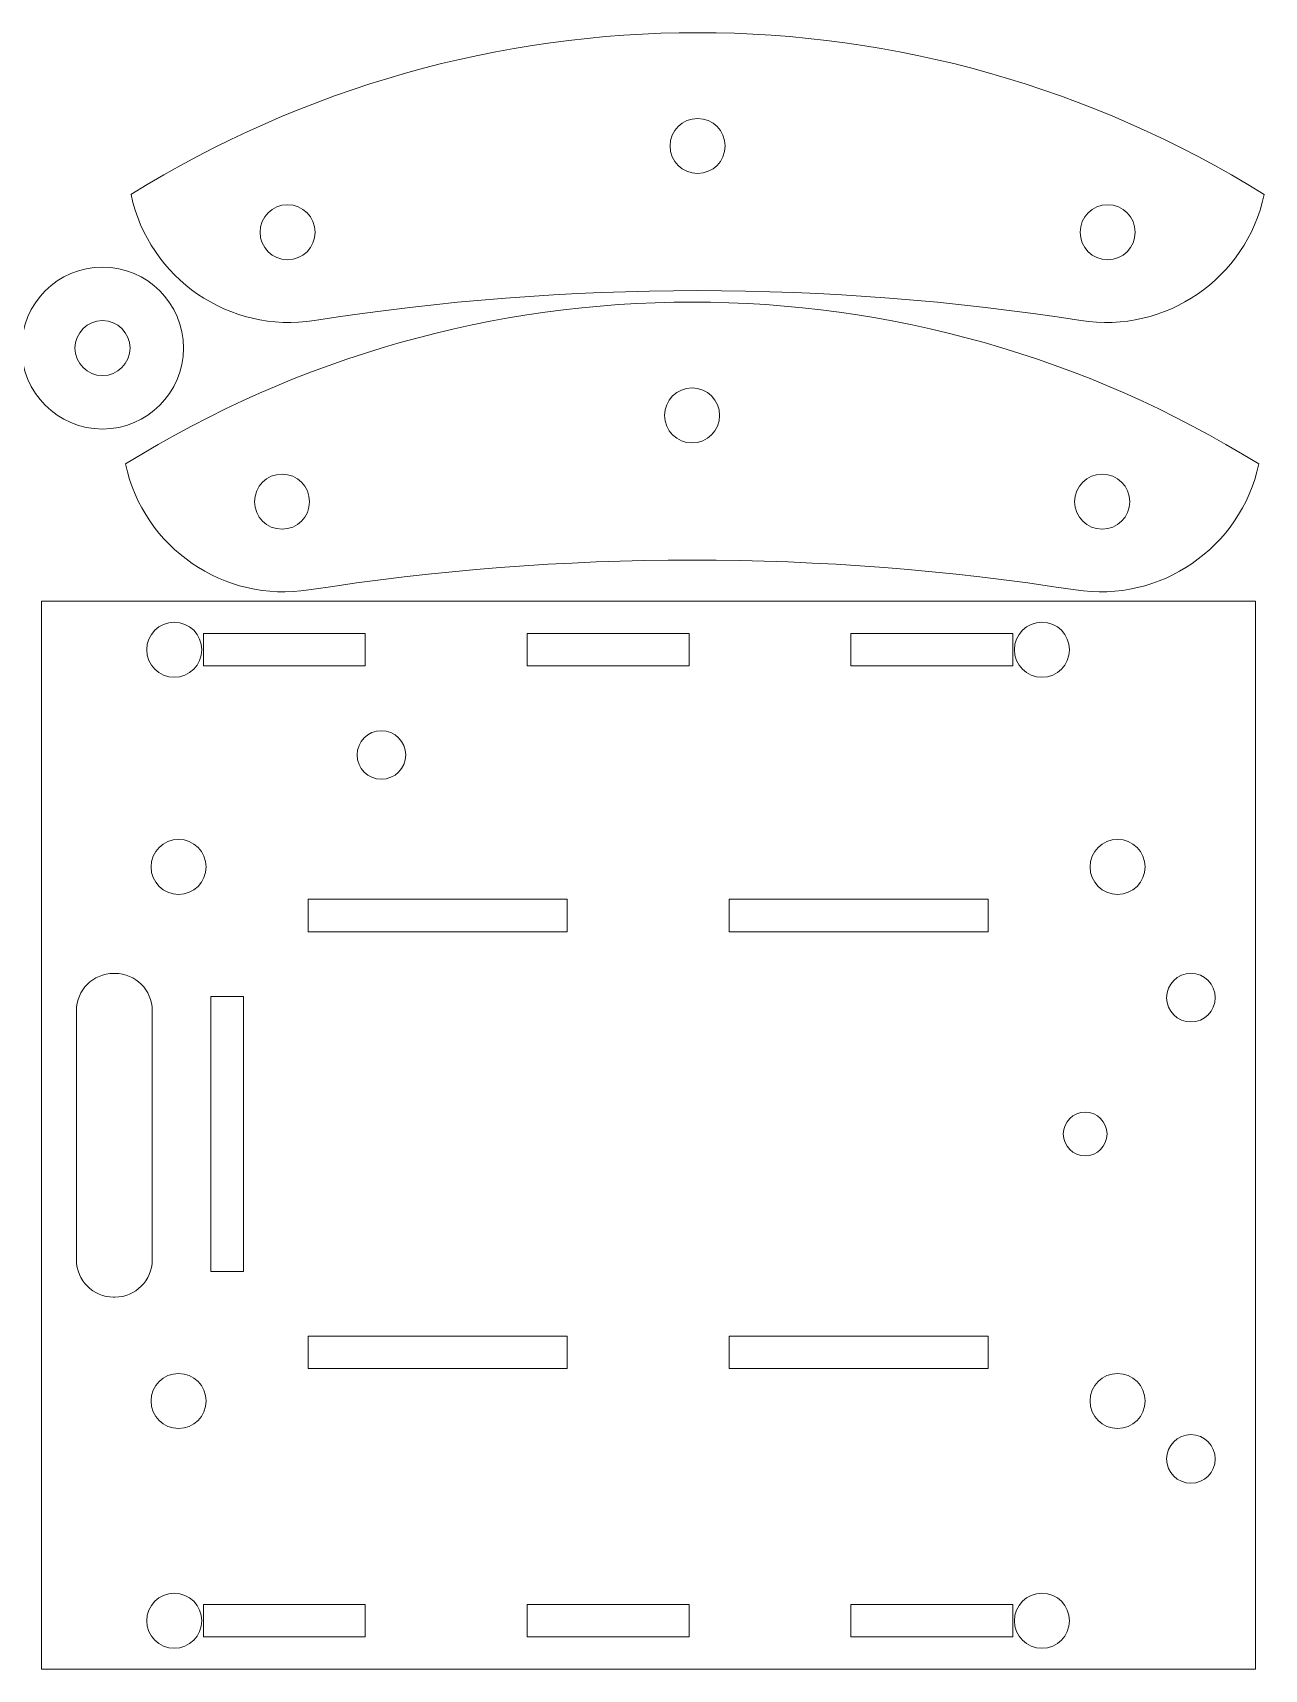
# Model space of a CAD drawing. Header units: millimetres. Extents: x 0 to 200, y 0 to 199.
# Drawn here: x 123.6 to 199.7, y 98.3 to 199.5 of the extents above; entities that cross this region are included whole.
import ezdxf

# ---------------------------------------------------------------- set-up
doc = ezdxf.new("R2010")
doc.units = ezdxf.units.MM

msp = doc.modelspace()

# ---------------------------------------------------------------- linework, layer by layer
at = {"color": 7, "linetype": 'Continuous', "lineweight": 15}
for p, q in [((124.15, 164.34), (124.15, 98.34)), ((199.15, 164.34), (124.15, 164.34)), ((199.15, 98.34), (199.15, 164.34)), ((144.15, 162.34), (134.15, 162.34)), ((134.15, 162.34), (134.15, 160.34)), ((144.15, 160.34), (144.15, 162.34)), ((164.15, 162.34), (154.15, 162.34)), ((154.15, 162.34), (154.15, 160.34)), ((164.15, 160.34), (164.15, 162.34)), ((184.15, 162.34), (174.15, 162.34)), ((174.15, 162.34), (174.15, 160.34)), ((184.15, 160.34), (184.15, 162.34)), ((134.15, 160.34), (144.15, 160.34)), ((154.15, 160.34), (164.15, 160.34)), ((174.15, 160.34), (184.15, 160.34)), ((156.62, 145.92), (140.62, 145.92)), ((140.62, 145.92), (140.62, 143.92)), ((156.62, 143.92), (156.62, 145.92)), ((182.62, 145.92), (166.62, 145.92)), ((166.62, 145.92), (166.62, 143.92)), ((182.62, 143.92), (182.62, 145.92)), ((140.62, 143.92), (156.62, 143.92)), ((166.62, 143.92), (182.62, 143.92)), ((128.69, 141.34), (128.61, 141.34)), ((136.62, 139.92), (134.62, 139.92)), ((134.62, 139.92), (134.62, 122.92)), ((136.62, 122.92), (136.62, 139.92)), ((126.31, 139.04), (126.31, 123.64)), ((130.99, 123.64), (130.99, 139.04)), ((134.62, 122.92), (136.62, 122.92)), ((128.61, 121.34), (128.69, 121.34)), ((156.62, 118.92), (140.62, 118.92)), ((140.62, 118.92), (140.62, 116.92)), ((156.62, 116.92), (156.62, 118.92)), ((182.62, 118.92), (166.62, 118.92)), ((166.62, 118.92), (166.62, 116.92)), ((182.62, 116.92), (182.62, 118.92)), ((140.62, 116.92), (156.62, 116.92)), ((166.62, 116.92), (182.62, 116.92)), ((144.15, 102.34), (134.15, 102.34)), ((134.15, 102.34), (134.15, 100.34)), ((144.15, 100.34), (144.15, 102.34)), ((164.15, 102.34), (154.15, 102.34)), ((154.15, 102.34), (154.15, 100.34)), ((164.15, 100.34), (164.15, 102.34)), ((184.15, 102.34), (174.15, 102.34)), ((174.15, 102.34), (174.15, 100.34)), ((184.15, 100.34), (184.15, 102.34)), ((134.15, 100.34), (144.15, 100.34)), ((154.15, 100.34), (164.15, 100.34)), ((174.15, 100.34), (184.15, 100.34)), ((124.15, 98.34), (199.15, 98.34))]:
    msp.add_line(p, q, dxfattribs=at)
for centre, radius in [((164.68, 192.47), 1.7), ((139.35, 187.14), 1.7), ((190.01, 187.14), 1.7), ((127.92, 179.98), 5), ((127.92, 179.98), 1.7), ((164.34, 175.82), 1.7), ((139.01, 170.49), 1.7), ((189.67, 170.49), 1.7), ((132.35, 161.34), 1.7), ((185.95, 161.34), 1.7), ((145.15, 154.84), 1.5), ((132.62, 147.92), 1.7), ((190.62, 147.92), 1.7), ((195.15, 139.84), 1.5), ((188.62, 131.42), 1.35), ((132.62, 114.92), 1.7), ((190.62, 114.92), 1.7), ((195.15, 111.34), 1.5), ((132.35, 101.34), 1.7), ((185.95, 101.34), 1.7)]:
    msp.add_circle(centre, radius, dxfattribs=at)
for centre, radius, start, end in [((164.68, 133.22), 66.25, 58.1092, 121.8908), ((139.46, 191.56), 10, 192.112, 278.918), ((189.9, 191.56), 10, 261.082, 347.888), ((164.68, 30.83), 152.7, 81.082, 98.918), ((164.34, 116.57), 66.25, 58.1092, 121.8908), ((139.12, 174.92), 10, 192.112, 278.918), ((189.57, 174.92), 10, 261.082, 347.888), ((164.34, 14.18), 152.7, 81.082, 98.918), ((128.61, 139.04), 2.3, 90, 180), ((128.69, 139.04), 2.3, 0, 90), ((128.61, 123.64), 2.3, 180, 270), ((128.69, 123.64), 2.3, 270, 0)]:
    msp.add_arc(centre, radius, start, end, dxfattribs=at)

doc.saveas('drawing.dxf')
